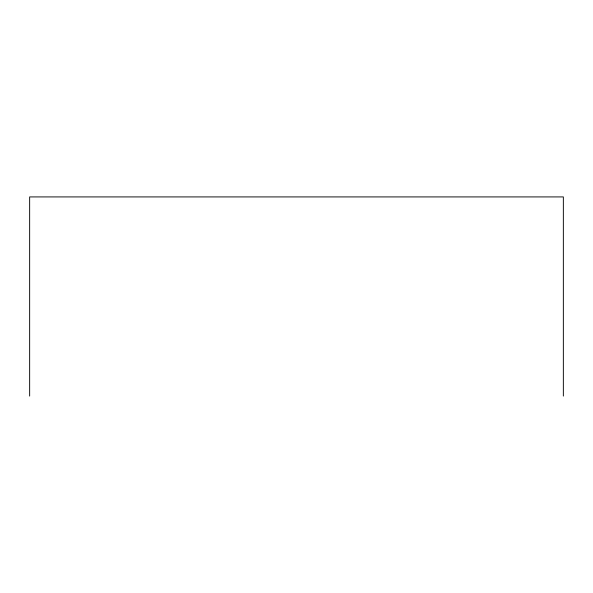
<?xml version="1.0" encoding="UTF-8"?>
<svg xmlns="http://www.w3.org/2000/svg" width="593" height="593" viewBox="0 0 593 593"><rect width="100%" height="100%" fill="white"/><g stroke="black" fill="none" stroke-linecap="round" stroke-linejoin="round"><path stroke-width="0.89" d="M563.35 396.08L563.35 196.92L29.65 196.92L29.65 396.08"/></g></svg>
